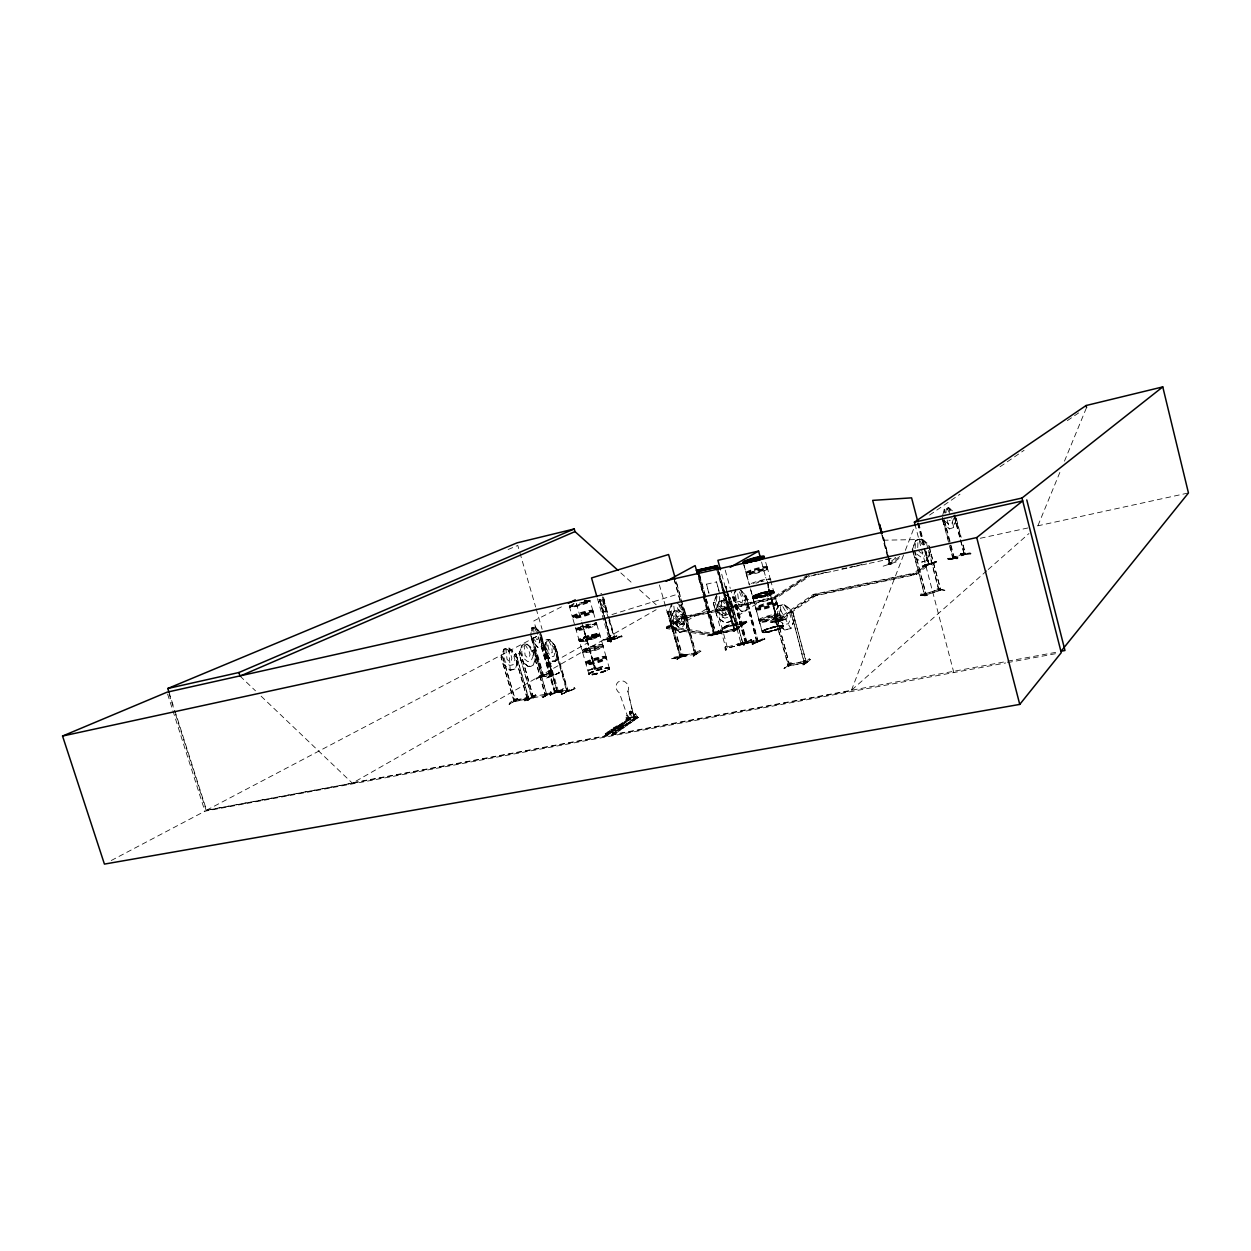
<?xml version="1.0" encoding="UTF-8"?>
<svg xmlns="http://www.w3.org/2000/svg" width="1251" height="1251" viewBox="0 0 1251 1251"><rect width="100%" height="100%" fill="white"/><g stroke="black" fill="none" stroke-linecap="round" stroke-linejoin="round"><path stroke-width="0.75" stroke-dasharray="5 3.75" d="M673.851 606.203L674.711 614.178L677.229 616.571L678.933 616.211L679.809 613.084L676.4 605.656M675.868 611.723L676.713 621.309L679.23 623.702L680.935 623.342L681.811 620.23L680.935 617.087L677.573 611.364L675.947 611.676M589.033 674.586L572.254 616.555M592.974 610.738L593.334 612.318M603.107 646.001L596.305 622.623M630.676 713.477L630.957 712.21M631.208 711.6L630.191 713.93L630.238 712.304M750.881 590.3L755.917 609.284M917.749 547.672L917.937 540.87L919.782 540.323M750.975 640.559L751.413 639.542L739.435 644.828L751.351 639.574M631.364 712.976L630.692 713.68L630.692 712.538M630.301 713.617L630.817 712.116M631.583 713.039C634.163 710.709 627.126 714.446 631.833 713.117M631.13 711.897C632.897 714.29 627.095 712.523 631.646 712.851M719.278 596.461L719.997 604.671L722.687 606.938L724.579 606.422L725.627 603.107L722.093 595.679M603.123 646.063L603.107 646.376A10.837 1.454 -16.1 0 1 585.859 651.99A10.837 1.454 -16.1 0 1 589.362 648.425A10.837 1.454 -16.1 0 1 602.951 646.329M504.09 649.206L503.715 656.666L505.279 661.951L509.704 665.469L512.957 664.781L514.99 659.887L513.442 654.586L508.954 648.159L503.997 649.253L501.182 657.228L514.286 701.53L528.97 698.558L528.501 696.948L526.843 697.292M759.076 620.246L756.151 609.659M944.239 513.004L944.333 509.126L943.317 512.363M746.018 573.161L749.412 585.03L746.597 574.741M767.489 568.282A11.103 1.314 -15.3 0 0 752.461 570.956A11.103 1.314 -15.3 0 0 750.553 573.818A11.103 1.314 -15.3 0 0 767.489 568.282L770.241 578.978M947.977 559.056L957.766 558.587L957.531 557.711L947.836 558.399M517.758 698.355C499.509 711.475 516.163 695.744 518.023 699.278L509.094 704.188L518.023 699.278M517.836 699.153L509.094 704.188M527.124 700.56L535.866 695.462M527.781 700.31L535.725 694.758L527.687 699.497L527.953 700.435M535.24 695.697L536.038 695.665M631.755 712.476L631.114 712.773M684.547 615.742L685.376 617.994L666.595 628.549L666.236 627.314L685.032 616.79M630.207 713.836L630.723 711.96L631.724 712.601M630.911 713.539L629.785 712.507M630.379 713.148L631.771 712.304M779.123 620.559L784.377 624.546L788.349 623.717L791.054 618.072L789.397 612.005L784.236 604.671L778.185 605.984L777.465 614.507L779.092 620.887L776.089 621.512L813.682 595.679L914.293 574.412L913.949 573.099L813.338 594.397L775.714 620.152L778.716 619.526L815.199 594.475L815.543 595.757L779.092 620.887M915.107 548.501L915.732 540.338L912.214 549.33L914.2 556.648L921.487 562.231L927.054 560.511L921.596 562.027M677.416 659.152L684.391 654.852C684.61 652.428 675.696 657.072 677.589 659.277M684.219 654.742L677.338 659.199M719.153 601.622L718.324 609.503L719.825 614.913L724.736 618.166L728.504 617.118L731.116 611.786L729.614 606.36L724.814 600.058L719.153 601.59L715.478 610.285L723.062 615.711L728.707 614.132L732.398 605.453M746.362 621.372L746.91 622.498L726.628 626.892L746.425 622.826L746.503 621.2L726.737 625.453L726.94 626.688M611.207 641.872L607.063 640.934L611.207 641.872L599.213 599.354M610.394 642.123C613.084 641.231 606.172 638.338 607.877 640.715L607.063 640.981M631.599 712.382L630.457 712.304M574.991 606.078L569.189 606.563L570.362 605.265M783.814 668.613L791.336 663.499L791.039 662.451L784.486 668.487M784.393 667.627L784.784 668.566M790.319 663.702L791.336 663.499M927.679 595.632L920.971 593.912L920.314 595.101L927.679 595.726M920.939 593.912L927.601 594.882L926.991 595.976M538.29 636.712L537.961 639.449L536.867 639.589L534.975 637.15M755.104 598.087C746.331 596.649 764.877 591.567 766.91 591.598M725.408 650.051L726.018 648.988L726.315 649.926L725.361 650.192L724.704 647.393M726.127 649.722L725.345 646.329L726.315 649.926M773.962 591.598L764.908 595.46L752.711 597.431M576.07 606.172L575.069 606.516L575.913 606.016M759.92 597.431L760.42 597.212M531.534 631.161L532.128 627.517L530.69 634.695L543.043 676.416M544.373 647.471L546.046 639.84L549.705 639.589L555.1 651.787L553.943 656.306L551.566 656.572L548.001 652.6L546.155 640.027L544.654 647.455L557.555 692.288L568.376 691.334L567.766 689.676L566.14 690.036L567.407 689.911M541.136 646.939L542.825 639.965L541.37 647.048L537.805 647.346L532.723 641.169M542.699 639.918L541.261 646.876M555.679 660.731L557.367 653.257M545.905 639.902L549.721 639.402L555.428 646.126L557.508 653.303L555.804 660.919L552.27 661.06M621.591 725.674C606.594 728.52 632.24 723.641 617.181 726.878M621.466 725.001L617.15 726.409M746.581 622.388L734.321 630.754L717.433 569.721M540.588 638.573L539.494 642.826L537.273 643.092L533.942 639.417L532.488 634.429M502.527 656.259L515.49 701.389L514.661 699.872L513.379 700.138L513.848 701.748L528.688 698.746L516.022 653.976L518.008 661.091L515.193 669.16L510.08 670.255L503.309 664.109M735.604 589.628L732.898 597.947L734.04 597.462L746.784 643.061C748.379 640.231 743.172 642.561 745.862 641.278C749.584 645.266 743.938 640.027 746.268 641.231M740.936 590.425L746.003 595.726C748.677 600.371 749.208 613.053 741.608 611.16M748.02 603.013L745.831 610.816L741.468 611.411L735.588 604.593M582.935 602.685L581.793 602.904L583.263 602.153M592.755 636.884L591.598 637.087L594.147 635.758L591.926 636.415L593.224 636.618M764.752 594.131L766.019 593.975M956.186 519.337L953.856 527.422L949.478 528.938L943.535 523.841L949.493 528.751M942.566 515.631L944.427 509.11L948.696 507.812L953.059 511.596M514.114 701.686L501.01 657.213L503.872 649.097L508.985 647.955L510.173 670.208L503.168 664.203M519.243 653.397L522.089 645.375M593.928 634.46L599.808 634.101L598.588 635.086M953.622 518.539L951.87 523.434L949.102 524.419L945.349 521.448M753.462 640.84L753.383 642.013L753.477 640.84L737.386 644.218L737.308 645.25L753.727 641.779M631.786 711.944L631.13 712.194M737.308 645.188L737.402 644.109M851.446 690.255L904.645 552.207M905.349 550.393L915.138 524.951L953.809 672.553M671.74 603.873L668.487 612.161L680.904 657.15M682.811 624.014L686.314 615.852L688.3 622.998L685.016 631.27L679.746 632.365L672.569 626.344L670.817 619.214C677.979 600.308 670.645 618.62 674.821 624.061L679.371 627.58L682.78 626.86L685.016 621.888L683.515 616.54L678.996 610.081L686.158 615.945L684.422 616.227M682.937 624.186L686.236 615.899L679.027 609.878L673.742 611.004L670.567 619.229L677.776 625.047L682.937 624.186L677.667 625.297L670.708 619.136M679.84 632.115L685.095 631.223L688.113 622.967M930.369 551.519L926.85 560.339L930.306 551.503M734.415 630.598L746.675 622.2L726.987 626.329M912.417 549.345L915.951 540.495L921.283 538.837C927.319 542.324 925.881 546.531 928.461 544.357L940.83 590.222L940.408 588.533L938.422 589.033M734.603 630.285L734.54 629.065L714.509 633.366L734.806 628.956L718.309 569.314M590.159 600.558L588.986 601.575M609.456 669.004L609.534 668.206M714.759 634.382L735.463 630.082L714.9 634.413M687.268 655.649L671.724 658.808L696.541 653.851C697.995 650.973 691.772 653.522 696.244 652.178M778.106 605.734L784.268 604.436L792.571 611.254L794.776 619.37L790.82 628.768L778.106 605.734L774.181 615.148L788.271 666.095C784.815 663.828 792.086 662.373 789.788 665.751L776.042 614.053M776.12 614.82L774.26 615.32L778.247 605.937M1037.97 525.576L1060.801 470.11M1064.476 461.15L1086.572 407.482M671.99 658.37L671.99 658.448M671.709 658.777L687.628 655.399L687.378 654.476L671.818 657.745M717.011 594.225L713.273 603.076L717.276 617.494M713.508 603.076L715.009 601.997L727.535 648.237C729.02 645.078 723.782 646.876 725.971 648.644L713.461 603.06L717.151 594.381L716.323 602.263L717.824 607.689L722.734 610.941L726.503 609.894L729.114 604.561L727.613 599.135L723.766 594.084M734.384 612.646L730.709 621.325L725.048 622.873L717.433 617.353M734.587 612.662L730.85 621.497L725.017 623.076L717.261 617.462M635.477 716.745L626.344 718.199L635.445 716.197M594.069 636.462L593.74 636.603M592.599 636.337L592.974 635.961M926.584 552.004L924.755 556.101L921.205 557.211L916.545 553.974M586.641 640.324L585.155 640.793L586.297 640.434M562.09 691.647L547 694.743L562.528 691.49L562.262 690.552L547.156 693.601L547.438 694.524M583.81 637.963L586.219 637.119A10.727 1.376 -16 0 0 582.622 640.449A10.727 1.376 -16 0 0 599.573 634.992L599.51 634.961A10.727 1.376 -16 0 0 586.125 637.04C563.951 646.47 601.528 637.603 599.948 634.585M584.326 602.169L581.918 602.716M581.793 602.904L584.326 602.044M604.921 735.353L628.409 718.512L638.307 717.417L615.429 733.477L614.147 733.649L614.397 732.007L605.234 733.743L606.36 735.103L631.067 718.809L630.144 718.168L604.984 735.4L628.596 718.872M606.328 735.15L629.3 719.2L628.127 715.009L628.909 717.699L626.626 719.278L625.86 716.573L628.127 715.009M635.836 717.48L612.302 733.946L636.524 717.808L635.633 717.104L612.302 733.946L637.385 716.776L636.399 713.414L633.444 715.119L636.399 713.414M628.409 718.512L628.143 719.403M630.144 718.168L629.66 719.059L630.238 718.512M635.633 717.104L635.383 718.011M637.385 716.776L636.884 717.667L637.588 717.151M575.069 606.516L576.398 606.047M739.794 626.767L733.774 630.754L739.826 626.688L739.654 627.549M733.633 631.661L739.951 627.361L733.946 631.442M598.729 635.43L584.764 640.059M629.847 712.945L630.66 712.147M629.675 713.32L630.613 713.852M630.879 713.695L631.286 713.398M579.322 640.09L580.245 639.527M773.994 592.192L772.852 590.769L766.91 591.567M734.04 597.462L745.956 643.358L746.738 642.905L745.549 643.217M745.471 643.436L730.772 590.253M714.54 634.664L734.947 630.41L718.074 569.408M746.44 622.482L727.222 626.251L713.727 634.914L713.977 632.912M896.248 561.902L882.706 566.343M679.058 655.415L679.793 654.977M947.851 558.337L948.133 559.15L957.766 558.587M776.887 619.589L777.528 619.48M745.58 641.388L746.894 641.184M548.345 673.257L536.319 678.949M550.315 694.321L563.482 688.707L563.748 689.645L550.033 695.228L563.45 688.722M594.491 669.238L595.726 668.769L582.81 626L594.913 668.925M756.386 640.309C756.308 641.372 759.341 643.17 756.918 640.074M986.742 570.8L850.805 690.818L206.556 810.21L174.843 710.615M988.196 569.518L1028.932 533.551M714.978 634.179L714.243 634.804L713.899 633.225M555.553 692.835L542.496 647.862L555.335 692.929L555.694 690.802L554.787 691.037M555.1 690.912L554.646 693.054L556.054 692.491M554.177 691.428L555.084 691.193M773.962 592.161L767.707 595.132M767.191 593.615L766.316 593.005M766.738 593.521L767.989 593.318L766.503 593.662M760.53 597.634L761.312 597.274L760.295 597.697M766.206 593.74L765.377 594.037L766.535 593.459M767.348 592.896L765.596 594.053M761.015 597.243L759.56 597.618L761.312 597.306M759.842 597.79L760.42 596.93M765.268 593.897L766.112 593.349L765.096 593.74M752.695 597.212L756.62 595.101M751.46 640.387L739.075 645.813L751.663 640.481M803.971 664.672L810.429 659.637L804.096 664.797L802.782 663.937L809.225 658.87L810.351 659.621L809.178 658.886L802.939 664L804.096 664.797M803.126 664.703L809.522 659.652M803.064 665L809.678 659.746M790.773 611.004L804.158 662.952L803.642 661.091L805.222 660.809M927.82 564.06L916.092 573.13L812.321 595.085L812.665 596.367L916.436 574.459L928.148 565.358L927.82 564.06L924.849 564.686L913.074 573.771L913.418 575.085L925.193 565.984L928.148 565.358M939.423 590.66L938.985 589.002L940.392 588.549M787.583 664.281L788.193 665.939M924.583 595.273L940.611 590.159M925.803 594.851L926.006 593.115L924.239 593.537M599.667 635.352A10.727 1.376 -16 0 1 582.763 640.919A10.727 1.376 -16 0 1 586.25 637.494A10.727 1.376 -16 0 1 599.667 635.352L598.854 635.977M913.355 552.926L924.645 595.367L923.973 593.662L925.99 593.13M925.818 593.193L926.256 594.866M555.632 690.88L554.756 691.334M609.518 668.222C590.441 667.925 575.851 682.03 607.016 670.489M631.864 712.132L630.316 713.414M782.735 627.361L783.282 625.969L778.873 625.969M895.45 558.165L888.241 563.357L888.57 564.592L891.369 563.982L901.424 556.711M888.57 564.592L900.095 556.257M794.494 619.386L790.663 628.581L784.69 629.816L776.386 623.217L784.658 630.035L790.898 628.721M607.923 734.853L607.204 734.102L606.938 735.025M566.64 689.817L567.485 691.381L554.162 646.392L566.812 691.662M786.097 619.182L770.131 621.81L770.366 622.717L786.144 619.276L770.413 622.545M637.478 717.12L613.647 733.805L612.818 733.039M638.307 717.417L615.429 733.477L614.601 732.695L605.437 734.431M631.88 711.819L630.144 713.445M608.033 734.884L631.067 718.809M634.054 716.714L632.443 711.037L634.226 717.824L626.626 719.278M634.226 717.824L636.478 716.244L635.711 713.555M804.487 662.889L790.788 611.708M777.684 621.231L767.066 581.199M792.571 611.254L806.176 662.545L788.302 666.064M556.976 692.538L567.876 691.553L554.693 646.454L555.428 646.126M606.86 735.088L629.894 719.075M627.971 717.589L619.401 692.913A6.865 6.02 57.2 0 1 616.774 683.703A6.865 6.02 57.2 0 1 625.25 682.014A6.865 6.02 57.2 0 1 627.877 691.24L633.804 716.557L627.877 691.24M605.234 733.743L607.626 732.085L618.541 729.943L609.409 731.663M609.221 730.975L611.583 729.349L620.903 728.301L611.583 729.349M613.694 727.894L622.982 726.847L613.694 727.894L616.039 726.268L625.312 725.22L616.039 726.268M774.869 622.216L780.593 618.26L774.885 622.263C774.901 624.656 783.189 619.401 780.546 618.244M775.057 623.107L780.874 619.01L775.135 622.982M634.148 714.978L635.117 718.371L626.125 720.091L625.156 716.714L627.439 715.134M629.691 711.569C635.727 725.861 624.53 709.192 632.443 711.037M594.131 635.805L591.911 636.9M929.556 515.084L960.002 494.208M1000.049 466.764L1024.084 450.297M1067.338 420.649L1081.755 410.766M784.236 604.671L792.399 611.379M540.885 633.272L535.553 627.048L531.988 627.564L535.553 627.22L539.118 633.569L551.394 675.712L552.52 675.603L540.197 633.569M551.097 674.195C553.974 673.836 550.033 673.538 551.472 675.743M543.028 675.008C540.041 675.556 546.327 676.494 542.699 675.087M543.106 676.384L542.324 676.666L552.191 675.681M726.049 586.312L725.142 586.578L726.049 586.312L738.027 629.316L736.792 627.908M737.605 627.736L736.526 628.08L737.511 627.767M722.499 632.631L707.19 635.977L706.94 635.086L722.155 632.615M746.378 622.263L733.821 630.176M692.96 655.18C708.629 647.158 693.163 651.724 693.226 656.118L700.795 651.536L699.7 650.77M694.102 655.931C690.833 656.149 711.584 644.718 693.226 656.118M680.028 656.681L659.402 584.983M714.399 634.476L713.695 634.867L702.906 595.804M695.853 652.381L696.072 654.085L675.368 578.322M809.334 575.069L774.557 597.728L682.405 617.337L682.749 618.557L774.901 598.963L809.663 576.258M707.19 635.977L722.452 632.553M670.051 611.27L682.858 656.634L681.795 655.243L680.435 655.524L682.389 654.992M807.02 576.836L773.196 598.869L772.852 597.634L806.707 575.648M676.728 659.449L684.391 654.852M727.269 626.47L714.384 634.882L697.495 574.178M714.54 633.209L726.894 625.422M714.79 633.256L726.862 625.344M737.84 615.82L770.538 594.788L729.818 603.498M765.862 577.681L765.362 577.712M575.147 606.328L576.539 605.969L575.569 606.469M575.304 605.765L576.789 606.078M679.746 632.365L672.631 626.313M882.44 535.381L890.18 564.342L883.081 535.365M741.03 642.701L742.906 642.342M881.783 534.771L889.461 564.326L890.321 564.31L882.627 535.522M688.238 623.045L684.234 608.737L679.903 605.124M672.022 629.863L707.112 608.549M588.189 670.255L603.154 667.018L588.189 670.255L587.939 669.363L602.575 666.408M666.689 628.221L683.89 617.869L775.933 598.291L775.604 597.04L683.562 616.649L666.345 626.97L666.689 628.221L669.363 627.658L714.071 634.804L711.115 635.789L666.595 628.549M543.122 697.292L550.784 691.819M532.848 650.442L545.155 695.493L544.67 693.852L546.343 693.507M542.981 697.198L551.754 692.522L550.69 691.756M542.793 696.572L542.95 697.448L551.097 692.538M542.95 697.448L551.644 692.428M527.031 699.09L527.062 697.214L527.703 698.793M524.841 700.795C544.779 695.681 527.422 692.647 524.81 701.045L533.63 696.103L531.675 696.463M544.81 694.305L533.192 696.635M545.311 693.601L545.936 693.633M533.301 697.855L520.635 652.443M524.544 700.122L532.582 695.368M513.739 699.919L515.224 699.606L515.772 701.232L502.589 656.931L501.01 657.213M668.237 611.817L667.08 612.286L668.237 611.817L681.185 657.088M531.394 696.494L533.161 696.025M673.961 578.697L694.993 654.304L682.546 609.206M684.782 617.681L686.408 617.259M513.379 700.122L514.13 701.561M670.004 611.786L682.264 656.869M719.028 590.91L716.542 581.918L719.356 592.802M708.832 593.193L706.518 584.123L709.004 593.083M782.704 627.392L769.068 632.021M175.578 714.337L206.18 810.413L352.36 783.189L656.149 609.722M746.175 643.295L733.461 597.446M610.926 640.825C611.802 637.838 608.674 642.67 611.207 640.809M546.89 665.845L587.657 642.842M609.503 639.793C609.237 642.295 609.612 639.777 610.519 639.386M764.158 630.269L762.219 632.427L769.068 632.052M528.297 666.236C536.46 669.457 538.993 644.812 533.239 665.423L528.172 666.486L521.135 660.45L519.149 653.319M528.172 666.486L521.229 660.403M963.614 553.255L964.662 554.678L964.224 553.177L965.147 552.848C966.147 556.304 964.224 551.065 964.114 553.208M510.111 670.051L515.068 668.988L517.82 661.075M962.785 544.92L965.225 554.334L952.887 558.837C950.244 556.976 956.28 556.367 952.793 557.336M543.012 647.737L541.777 648.253L555.241 692.96M582.153 626.36L583.326 625.891M667.612 612.177L680.122 656.931L667.69 611.927M714.008 633.178L713.351 633.319M536.163 657.291L534.177 650.113L546.812 695.134L545.983 693.601M527.265 699.059L514.568 654.351L527.469 698.887M546.578 695.196L531.878 698.136L518.993 653.538L520.588 652.991L533.52 697.792M771.851 592.99L773.102 592.286M524.013 645.938L525.733 645.547L529.095 651.271L530.017 654.382L529.22 657.479L527.594 657.823L525.123 655.43L524.106 645.891M532.316 697.917L518.993 653.538L522.042 645.156L521.792 652.819L523.356 658.135L527.813 661.67L531.065 660.981L533.129 656.071C531.566 651.145 529.095 640.528 521.964 645.203M760.686 596.758L759.826 597.509M508.985 647.955L516.022 653.976M505.92 649.816L507.625 649.425L510.971 655.117L511.878 658.214L511.112 661.294L509.485 661.638L507.03 659.261L505.998 649.769M508.954 648.159L515.865 654.07L528.798 698.605M111.245 860.516L204.914 811.195L1005.616 662.967M206.556 810.21L539.744 634.836M532.269 638.745L540.072 634.648M607.032 670.52L608.361 669.332M746.003 643.03L758.309 641.607M608.877 620.371L614.694 639.089L608.299 616.493M608.737 616.524L615.242 638.901M614.585 639.089C609.034 638.51 611.473 639.308 609.941 636.868M614.085 639.058L614.476 637.4M609.988 637.103L610.191 636.837M595.148 669.082L581.746 622.279M589.909 673.085L591.41 672.303M561.464 606.86L533.817 620.903L536.538 630.269M741.483 644.343L740.764 642.67M728.864 598.901L730.412 598.463L742.985 643.952L730.6 598.228L724.407 593.725M585.687 640.043L585.796 640.434M585.484 640.121L585.609 640.199M593.897 636.227L594.46 636.165M777.184 621.231L767.848 586.828M737.183 629.503L725.83 586.438M889.086 562.887L889.883 562.669M587.438 602.231L585.39 603.013L588.971 601.528M581.965 602.763L584.092 602.075M575.71 606.235L576.664 605.906M752.273 644.39L764.877 639.011L752.273 644.39L752.007 643.436L764.033 638.213M756.308 640.793L746.581 641.857M779.561 628.956L781.453 628.127M609.409 637.056L609.816 638.51M764.173 630.301L778.873 625.985M737.809 629.456L736.995 629.66M804.362 662.764L803.658 661.107M741.468 611.411L735.447 604.655M561.636 694.117L575.257 688.582L561.511 694.242L561.246 693.304L574.412 687.737M561.511 694.242L575.225 688.535M954.497 558.368L943.551 516.788M557.086 690.661L558.212 690.536L556.961 690.677M952.902 558.822L942.816 520.479M508.078 549.517L517.773 545.452L519.4 551.05M754.728 595.929L767.035 592.067L773.853 591.457M765.737 593.803L766.269 593.912M767.864 593.24L766.441 593.349M551.065 674.633L543.591 675.259M558.634 672.131L559.4 672.929L546.609 678.058L546.359 677.182L558.931 672.866M546.609 678.058L559.353 672.835M756.667 642.013L744.892 595.914M746.003 595.726L757.903 641.841L745.659 643.17M745.659 643.217L733.102 597.712L735.729 589.815L735.666 597.212L737.167 602.638L741.045 606.594L743.766 606.235L745.33 601.543L740.608 590.613M734.212 597.556L734.681 596.727M546.687 654.461L552.129 661.31L555.944 660.856M585.218 640.825L585.796 640.793M595.288 637.541L597.337 636.712M557.508 653.303L555.288 646.188L549.721 639.402M583.654 637.463L586.078 636.618A10.727 1.376 -16 0 0 582.497 640.027A10.727 1.376 -16 0 0 599.417 634.46A10.727 1.376 -16 0 0 586 636.618L578.869 640.309L584.764 640.074M537.805 647.518L532.504 641.294L530.565 634.664M557.148 692.507L544.654 647.455M548.673 640.715L551.738 646.626L552.301 652.678L551.112 652.819L549.111 650.176L548.188 647.048L547.625 640.809L548.814 640.653M533.473 628.44L534.709 628.237L536.757 632.396M584.436 602.059L583.06 602.716M573.959 603.78L571.926 604.608A10.743 1.173 -16 0 1 573.99 603.811M789.709 665.782L766.863 581.324M970.541 553.802L960.705 554.584L960.471 553.724L970.276 553.145L960.58 553.771M948.133 559.15L957.062 558.837M963.677 553.724L953.887 557.289L964.021 553.708M938.86 590.691L926.866 544.732M940.095 588.502L940.205 590.253M694.899 652.428L694.743 654.336M526.64 697.464L528.407 696.948M532.082 696.228L532.144 698.089L531.91 696.275M948.946 520.744L950.322 520.26M592.708 637.885L595.148 637.04M946.084 512.707L946.069 509.642L947.554 509.141M922.503 566.875L936.686 562.231L922.503 566.875L922.284 566.015L936.029 561.371L936.639 562.137M928.664 562.903L928.367 562.95M936.092 561.433L922.3 566.015M953.637 556.898L954.497 558.353M952.371 557.367L953.465 558.759L948.993 542.527M609.753 637.134L610.551 636.9M602.904 639.918L616.759 636.008M616.962 635.946L602.888 640.621L616.774 635.946M614.444 639.12L614.851 637.447M613.866 637.994L610.113 637.51M621.7 635.883L607.72 640.543L621.747 635.961L622.2 636.728L607.939 641.325L607.564 640.012L610.895 641.153M607.908 641.122L621.903 636.493M666.236 627.314L710.74 634.445L713.711 633.475L669.019 626.407L666.345 626.97M606.031 611.786L604.327 611.848L601.168 605.437M605.859 605.812C606.86 626.657 605.609 592.818 600.793 593.459M610.16 638.557L599.432 599.354M598.807 599.557L599.714 599.432L604.483 616.117M608.346 618.51L602.31 596.618M604.155 599.636L603.029 599.855M714.305 634.773L698.214 575.96M953.856 558.462L944.208 520.588M953.403 558.759L965.569 554.318L963.129 544.889M594.991 669.144L582.669 626.251M937.108 588.768L945.037 590.363L937.108 588.768L937.359 589.721M938.5 589.549L925.896 593.568L938.735 589.581M912.745 549.361L924.817 595.304L940.674 590.253L928.586 544.216L921.252 538.618L915.732 540.338M597.446 598.604L609.737 641.263L611.051 640.856M685.157 616.446L684.406 616.759L688.331 617.713C691.35 616.899 677.401 615.68 689.113 617.415M922.925 552.598L921.143 553.145L918.594 550.893M742.813 643.984L726.299 648.425M767.692 595.085L755.104 598.041M611.942 614.554L679.528 593.615M593.693 636.681L592.865 636.931M758.982 594.303L761.624 593.49M767.035 593.756L766.206 594.006M542.34 674.946L542.778 676.463L552.989 675.399L540.62 633.413M543.294 676.556L531.19 634.742M551.816 675.54L539.713 633.522M757.058 641.794L744.767 595.898M557.446 692.303L545.655 647.267M567.688 691.584L566.812 689.786M774.478 615.132L788.63 665.813M742.453 641.591L744.533 644.844L743.594 645.141L742.453 641.591L743.594 645.141M724.657 647.533L725.611 647.267M742.703 642.529L743.61 642.17L744.548 644.875M742.985 643.921L726.331 648.55M592.974 635.946L593.693 635.805M766.331 592.99L765.628 593.459M889.602 562.715L890.446 562.684L889.649 562.919M681.529 656.869L681.06 655.243M696.119 654.07L675.243 578.306M528.548 698.793L527.859 697.214M789.819 665.767L789.053 663.968L787.802 664.218M806.019 662.592L805.253 660.794L803.986 661.044M764.377 592.739L767.051 592.114M591.395 635.055L593.928 634.476M591.52 635.539L599.26 634.351A10.68 1.36 -16 0 1 582.45 639.761A10.68 1.36 -16 0 1 585.937 636.352A10.68 1.36 -16 0 1 599.307 634.21M593.005 636.837L591.739 636.9M760.342 597.618L759.904 597.055M889.93 562.872L889.524 564.357M924.161 548.595L928.226 564.654L929.149 564.623L924.864 548.595M614.241 637.431L615.179 638.933M706.346 584.233L716.542 581.918M980.284 538.274L1028.009 527.938M1037.564 525.873L1188.45 492.957M813.619 574.991L819.264 573.771M821.156 573.365L826.802 572.129M841.876 568.877L847.537 567.641M849.429 567.235L855.074 566.015M856.966 565.608L862.611 564.389M885.223 559.478L890.884 558.259M810.789 576.007L816.45 574.788M818.342 574.381L824.002 573.146M825.895 572.739L831.555 571.519M833.432 571.113L852.306 567.031M854.198 566.625L859.859 565.389M861.751 564.983L867.412 563.763M869.289 563.357L895.716 557.633M888.241 563.357L891.04 562.747L891.369 563.982M670.255 611.817L668.456 612.318L671.881 604.03L671.318 611.583L672.819 616.931L677.37 620.449L680.779 619.73L683.015 614.757L681.514 609.393L678.793 605.515M682.311 609.346L683.953 608.893M514.161 654.554L515.787 654.117M532.254 650.723L533.896 650.27M790.444 611.927L792.321 611.426M770.178 621.856L785.644 618.635L785.831 619.495M737.543 645L753.618 641.575M586.5 600.386L584.28 600.84A10.743 1.173 -16 0 1 586.484 600.402M682.53 655.461L694.649 653.006L682.295 655.618M515.428 700.075L526.968 697.761L515.146 700.247M509.61 703.109L509.923 704.032M789.834 664.218L804.002 661.435L789.616 664.39M788.38 665.892L806.379 662.342L792.509 611.317M629.503 711.71L632.24 711.178M757.105 597.775L759.545 597.306M628.909 717.699L636.478 716.244M594.069 634.945L596.305 634.523M353.345 782.626L1005.288 661.732M1007.727 661.154L1059.018 651.771M1007.524 662.608L1057.423 653.366M546.859 694.993L534.036 650.223M545.233 695.478L544.842 693.82M733.102 597.712L734.822 597.321L747.128 642.858M744.173 596.211L745.721 595.883M567.031 689.989L567.704 689.708M580.761 640.684L582.528 640.481M737.058 629.628L720.998 571.566M544.076 647.69L545.561 646.751L558.65 692.194L557.336 690.599M553.708 646.564L555.147 646.267L568.235 691.35M734.572 630.52L718.199 571.363M764.877 639.011L763.923 638.151M949.618 511.518L948.602 507.625L944.333 509.126L945.334 513.035M948.586 507.828L950.525 510.799M956.077 519.337L953.747 527.422L951.448 518.555M575.257 688.629L574.381 687.753M928.993 564.654L925.349 548.423M971.089 553.724L960.846 554.412M543.935 676.322L531.628 634.585M570.988 606.735L569.299 606.579M758.247 641.638L745.877 595.789L739.685 589.284M566.656 691.694L566.343 690.02M883.222 540.213L922.472 539.462M763.173 632.693L764.611 632.693M542.449 676.65L530.283 634.867M921.221 538.837L925.771 545.17M603.529 599.12L608.205 614.663M604.311 611.692L606.094 611.942M684.297 615.992L688.331 617.713M554.646 693.054L537.086 632.146M944.927 590.269L938.141 589.33M920.376 595.007L927.867 595.836M920.314 595.101L926.96 596.133M684.876 617.666L674.086 578.713M599.698 601.528L598.51 601.966M607.642 640.684L610.973 641.826M615.257 638.87L610.394 638.291L605.64 621.622M631.036 713.07L630.504 712.288L631.004 713.336M532.473 650.457L545.577 695.275M609.456 668.597L606.579 658.542M773.65 591.316A10.946 1.439 -15.3 0 1 756.964 596.868A10.946 1.439 -15.3 0 1 758.778 593.803A10.946 1.439 -15.3 0 1 773.65 591.316L773.634 591.395M569.299 606.172L572.223 616.368M783.173 626.391L783.204 626.407A10.915 1.642 -15.3 0 1 766.628 632.036A10.915 1.642 -15.3 0 1 768.333 628.627A10.915 1.642 -15.3 0 1 783.22 626.376L780.515 616.508A10.915 1.579 -15.3 0 1 763.908 622.122A10.915 1.579 -15.3 0 1 765.643 618.823A10.915 1.579 -15.3 0 1 780.515 616.508L780.358 615.07A11.056 1.595 -15.3 0 1 763.454 620.809A11.056 1.595 -15.3 0 1 765.221 617.478A11.056 1.595 -15.3 0 1 780.28 615.117M936.28 562.09L922.941 566.875M722.812 592.818L730.615 598.259M724.798 600.027L732.429 605.578M676.979 602.919L684.156 608.784M527.015 644.124L534.177 650.113M526.984 644.328L533.942 650.27M948.602 507.625L954.638 512.754M620.84 572.927L633.741 584.545M639.48 589.706L656.666 605.218M240.051 676.103L255.485 690.818M261.115 696.181L352.36 783.189M606.282 657.072L606.532 658.292M535.412 627.095L539.681 632.083M546.546 654.508L552.27 661.247M770.866 580.292L770.256 579.041M776.746 602.341L779.999 614.46M770.694 579.792L770.772 580.011A11.087 1.392 -15.3 0 0 765.159 580.089A11.087 1.392 -15.3 0 0 753.352 583.404M603.498 599.182L607.72 614.82M767.113 567.156L765.346 561.058M776.668 602.169L776.683 602.231A10.915 1.501 -15.3 0 1 759.951 607.705A10.915 1.501 -15.3 0 1 761.734 604.561A10.915 1.501 -15.3 0 1 776.59 602.138L776.621 602.122M919.72 540.323L923.082 546.015M776.902 602.529L776.996 602.779A11.071 1.532 -15.3 0 1 760.076 608.471A11.071 1.532 -15.3 0 1 761.875 605.265A11.071 1.532 -15.3 0 1 776.918 602.826M947.445 509.157L950.26 514.317M762.438 632.412L759.013 620.746M739.482 591.864L742.641 599.573L742.093 602.56L740.733 602.747L738.559 600.12L737.449 592.145M592.865 610.582L589.846 600.261M596.258 622.513L596.242 622.451A10.712 1.298 -16 0 1 583.857 627.283A10.712 1.298 -16 0 1 576.789 627.345M756.245 609.894L759.044 620.089M740.889 643.139L727.55 646.923M606.031 656.587L603.154 646.501M168.979 692.178L174.249 708.77M169.104 694.008L174.999 712.491M167.603 694.055L204.914 811.195M759.623 622.107L762.485 632.443M776.496 601.762L770.835 581.043M536.444 679.09L536.163 678.214L548.391 673.179L548.079 674.101M519.931 552.911L535.631 606.938M536.163 608.799L542.121 629.284M541.37 634.945L542.825 639.965M550.362 694.242L550.643 695.165M607.626 732.085L616.774 730.349M594.804 617.369L593.349 612.302M602.513 666.361L602.763 667.252M576.367 603.576L581.199 620.402M603.326 599.636L604.655 607.908L601.543 604.061L600.214 599.417M602.544 599.573L603.498 604.671L600.98 599.464M605.015 617.963L610.879 638.354M599.37 599.292L605.109 619.777M669.019 626.407L669.363 627.658M727.144 626.61L726.737 625.453M725.252 646.439L726.049 649.879M699.278 573.615L716.072 634.335L706.268 599.417M699.622 575.507L705.752 597.571M698.777 575.648L704.97 597.884M705.439 599.589L714.931 634.601L698.089 573.896M710.74 634.445L711.115 635.789M725.22 570.159L730.271 588.423M725.361 586.453L741.249 644.406M716.807 569.69L734.056 631.567M767.395 581.215L777.778 621.45L767.645 586.954M761.578 562.027L766.55 580.229M743.985 565.217L746.003 572.536M743.282 562.747L746.034 572.739M750.428 588.752L755.682 607.892M774.557 597.728L774.901 598.963M813.338 594.397L813.682 595.679M916.092 573.13L916.436 574.459M928.664 550.346L939.22 590.722M918.687 522.996L924.864 546.609M918.203 523.153L924.395 546.765M917.984 523.027L924.161 546.624M924.645 548.438L928.836 564.67M917.515 523.184L923.691 546.781M924.849 564.686L925.193 565.984M914.7 550.737L926.178 594.897L914.465 550.721M947.179 520.088L949.478 528.938M942.41 517.179L948.524 540.713M942.253 518.868L943.645 523.825M970.166 553.114L970.385 553.974M956.28 518.493L961.175 537.351M954.982 514.755L960.831 537.383M954.169 515.131L960.033 537.758M960.518 539.65L964.427 554.725M953.841 515.162L964.302 554.772M767.52 568.97L767.52 569.033A10.946 1.298 -15.3 0 1 750.835 574.506A10.946 1.298 -15.3 0 1 752.711 571.676A10.946 1.298 -15.3 0 1 767.535 569.033L767.504 568.908M777.09 604.092L777.121 604.217A10.915 1.517 -15.3 0 1 760.53 609.784A10.915 1.517 -15.3 0 1 762.297 606.61A10.915 1.517 -15.3 0 1 777.152 604.202L777.074 603.967M746.519 621.325L734.509 629.175M533.598 628.393L533.958 632.271M532.222 627.674L532.363 631.051M751.351 583.466A10.946 1.36 -15.3 0 1 764.893 579.416A10.946 1.36 -15.3 0 1 769.709 579.854M749.349 584.686A10.946 1.36 -15.3 0 1 750.021 584.139M755.901 583.201A11.087 1.392 -15.3 0 1 758.575 582.387M761.343 581.621A11.087 1.392 -15.3 0 1 764.048 580.996M595.038 623.467A10.852 1.329 -16 0 1 588.768 627.345A10.852 1.329 -16 0 1 575.96 629.472A10.852 1.329 -16 0 1 591.004 624.14M599.542 634.882A10.727 1.376 -16 0 1 582.622 640.449A10.727 1.376 -16 0 1 586.156 637.15A10.727 1.376 -16 0 1 599.573 634.992M589.721 600.636A10.743 1.173 -16 0 1 576.164 605.375A10.743 1.173 -16 0 1 570.409 605.281M584.53 601.84A10.712 1.173 -16 0 1 587.548 602.888A10.712 1.173 -16 0 1 571.254 607.345A10.712 1.173 -16 0 1 576.711 603.983M579.338 603.185A10.712 1.173 -16 0 1 582.012 602.45M584.373 601.199A10.743 1.173 -16 0 1 587.97 601.997A10.743 1.173 -16 0 1 572.145 606.579A10.743 1.173 -16 0 1 574.1 604.17M594.866 622.857A10.852 1.329 -16 0 1 592.646 625.328A10.852 1.329 -16 0 1 578.541 629.159A10.852 1.329 -16 0 1 578.4 627.345M580.464 626.532A10.852 1.329 -16 0 1 582.903 625.688M585.577 624.859A10.852 1.329 -16 0 1 588.267 624.124M674.445 615.914L678.652 620.684C674.477 628.455 680.169 629.097 679.856 621.512C683.609 628.268 688.3 625.656 680.45 620.34C684.313 613.131 679.309 611.895 679.199 619.448L675.759 615.664L674.445 615.914M780.561 606.547L781.39 617.431L784.268 620.152L786.269 619.73L787.348 616.196L786.379 612.63L782.547 606.125L780.561 606.547M721.327 602.028L721.999 611.895L724.689 614.163L726.581 613.631L727.629 610.332L726.753 607.157L723.219 601.496L721.327 602.028M719.513 606.516L724.016 611.114C719.2 619.777 725.502 619.526 725.33 611.88C729.224 618.494 734.525 615.508 726.002 610.597C730.428 602.45 724.657 602.388 724.657 609.784L720.967 606.156L719.513 606.516M777.137 603.342L777.106 603.404A11.071 1.532 -15.3 0 1 760.248 609.112A11.071 1.532 -15.3 0 1 762.047 605.891A11.071 1.532 -15.3 0 1 777.09 603.451L777.121 603.404M719.012 601.434L715.275 610.269L723.031 615.914L728.864 614.304L732.601 605.468L724.845 599.808L719.012 601.434M774.025 592.865L774.009 592.896A10.899 1.439 -15.3 0 1 757.418 598.4A10.899 1.439 -15.3 0 1 759.216 595.335A10.899 1.439 -15.3 0 1 774.025 592.865M595.226 667.19L593.897 667.721L595.226 667.19M728.223 626.219L716.01 634.148L728.301 626.235M702.437 591.723L702.437 591.723M764.33 638.964L752.289 644.14L764.33 638.964M566.781 690.286L557.852 691.224L566.781 690.286M767.082 567.11L767.066 567.031A10.946 1.282 -15.3 0 0 752.148 569.612A10.946 1.282 -15.3 0 0 750.272 572.411A10.946 1.282 -15.3 0 0 766.972 566.953L767.051 567.047M779.967 614.335L779.936 614.288A10.915 1.579 -15.3 0 0 765.08 616.774A10.915 1.579 -15.3 0 0 763.345 620.058A10.915 1.579 -15.3 0 0 779.952 614.444M757.074 597.227A10.931 1.439 -15.3 0 0 773.728 591.692A10.931 1.439 -15.3 0 0 758.888 594.178A10.931 1.439 -15.3 0 0 757.074 597.227M756.902 596.555A10.899 1.423 -15.3 0 0 773.525 591.035A10.899 1.423 -15.3 0 0 758.716 593.521A10.899 1.423 -15.3 0 0 756.902 596.555M757.074 597.274A10.946 1.439 -15.3 0 0 773.759 591.723A10.946 1.439 -15.3 0 0 758.888 594.209A10.946 1.439 -15.3 0 0 757.074 597.274A10.946 1.439 -15.3 0 0 773.79 591.832A10.946 1.439 -15.3 0 0 758.919 594.319A10.946 1.439 -15.3 0 0 757.105 597.384M750.381 573.177A11.103 1.314 -15.3 0 0 767.316 567.641A11.103 1.314 -15.3 0 0 752.289 570.331A11.103 1.314 -15.3 0 0 750.381 573.177M763.626 621.45A11.056 1.611 -15.3 0 0 780.452 615.758A11.056 1.611 -15.3 0 0 765.393 618.103A11.056 1.611 -15.3 0 0 763.626 621.45M766.738 632.396A10.899 1.642 -15.3 0 0 783.314 626.751A10.899 1.642 -15.3 0 0 768.442 629.003A10.899 1.642 -15.3 0 0 766.738 632.396M766.566 631.724A10.884 1.642 -15.3 0 0 783.11 626.094A10.884 1.642 -15.3 0 0 768.27 628.346A10.884 1.642 -15.3 0 0 766.566 631.724A10.852 1.642 -15.3 0 0 783.095 626.125A10.852 1.642 -15.3 0 0 768.286 628.362A10.852 1.642 -15.3 0 0 766.582 631.739M766.738 632.443A10.915 1.658 -15.3 0 0 783.329 626.782A10.915 1.658 -15.3 0 0 768.442 629.034A10.915 1.658 -15.3 0 0 766.738 632.443M757.215 597.79A10.946 1.439 -15.3 0 0 773.9 592.255A10.946 1.439 -15.3 0 0 759.029 594.725A10.946 1.439 -15.3 0 0 757.215 597.79M579.729 630.332A10.712 1.314 -16 0 0 596.633 624.812A10.712 1.314 -16 0 0 583.247 627.017A10.712 1.314 -16 0 0 579.729 630.332M575.945 617.587A10.868 1.251 -16 0 0 593.115 612.02A10.868 1.251 -16 0 0 579.557 614.35A10.868 1.251 -16 0 0 575.945 617.587M576.242 618.244A10.712 1.235 -16 0 0 593.177 612.755A10.712 1.235 -16 0 0 579.807 615.054A10.712 1.235 -16 0 0 576.242 618.244M575.773 616.962A10.868 1.251 -16 0 0 592.943 611.395A10.868 1.251 -16 0 0 579.385 613.741A10.868 1.251 -16 0 0 575.773 616.962M575.663 616.227A10.727 1.235 -16 0 0 592.599 610.738A10.727 1.235 -16 0 0 579.229 613.037A10.727 1.235 -16 0 0 575.663 616.227M589.612 664.688A10.68 1.517 -16.1 0 0 606.438 659.042A10.68 1.517 -16.1 0 0 593.037 661.044A10.68 1.517 -16.1 0 0 589.612 664.688M589.315 664.031A10.837 1.532 -16.1 0 0 606.391 658.323A10.837 1.532 -16.1 0 0 592.786 660.34A10.837 1.532 -16.1 0 0 589.315 664.031M592.489 674.758A10.696 1.579 -16.1 0 0 609.331 669.082A10.696 1.579 -16.1 0 0 595.883 671.005A10.696 1.579 -16.1 0 0 592.489 674.758A10.68 1.579 -16.1 0 0 609.331 669.097A10.68 1.579 -16.1 0 0 595.898 671.021A10.68 1.579 -16.1 0 0 592.505 674.774M592.317 674.054A10.649 1.564 -16.1 0 0 609.096 668.409A10.649 1.564 -16.1 0 0 595.711 670.333A10.649 1.564 -16.1 0 0 592.317 674.054M582.966 641.544A10.68 1.376 -16 0 0 599.823 635.993A10.68 1.376 -16 0 0 586.453 638.135A10.68 1.376 -16 0 0 582.966 641.544M592.38 674.336A10.696 1.579 -16.1 0 0 609.221 668.659A10.696 1.579 -16.1 0 0 595.773 670.583A10.696 1.579 -16.1 0 0 592.38 674.336M589.033 662.67A10.68 1.501 -16.1 0 0 605.875 657.041A10.68 1.501 -16.1 0 0 592.458 659.042A10.68 1.501 -16.1 0 0 589.033 662.67M586.14 652.647A10.696 1.439 -16.1 0 0 603.013 647.048A10.696 1.439 -16.1 0 0 589.612 649.128A10.696 1.439 -16.1 0 0 586.14 652.647M589.143 663.405A10.837 1.532 -16.1 0 0 606.203 657.698A10.837 1.532 -16.1 0 0 592.614 659.73A10.837 1.532 -16.1 0 0 589.143 663.405M585.671 651.38A10.837 1.454 -16.1 0 0 602.763 645.704A10.837 1.454 -16.1 0 0 589.19 647.815A10.837 1.454 -16.1 0 0 585.671 651.38M585.562 650.629A10.696 1.439 -16.1 0 0 602.435 645.047A10.696 1.439 -16.1 0 0 589.033 647.127A10.696 1.439 -16.1 0 0 585.562 650.629"/><path stroke-width="1.5" d="M62.55 736.041L976.718 537.57L1022.708 500.916L167.024 692.194L62.55 736.041L104.427 864.097L1019.753 704.407L1061.255 652.662L1021.989 498.039L1162.773 386.903L1188.45 492.957L1060.942 651.411M756.261 558.337L757.762 557.837L756.73 557.977M756.902 558.587L757.778 558.446L756.527 558.556M756.839 558.321L758.231 558.102M749.943 562.34L751.476 561.808M756.011 558.587L755.495 558.712M750.334 562.262L751.616 561.965L750.303 562.012M750.944 561.496L750.584 561.496M915.138 524.951L914.403 522.167L1086.087 405.527L1162.773 386.903M730.224 567.297L758.591 551.112L760.076 556.57M718.309 569.314L717.276 565.593L716.401 566.015L717.542 569.705M716.448 566.187L717.402 567.078L697.323 571.551L717.417 567.063M697.245 570.175L696.479 570.565L697.229 570.081L698.277 573.849M666.22 581.293L695.149 565.593L697.542 574.178L696.651 570.612M568.376 603.342L575.288 599.839M574.991 531.597L240.051 676.103L238.925 672.506L574.24 528.954L574.991 531.597L617.978 570.347M168.979 692.178L167.79 688.488L517.023 542.871L574.24 528.954M750.319 562.199L751.538 561.934M757.95 558.274L756.933 558.775M757.027 558.134L755.479 558.415L756.746 557.962M757.027 558.806L755.213 558.931M750.835 562.278L749.865 562.262M758.591 551.112L717.871 560.307L720.482 569.69M167.79 688.488L238.925 672.506M717.276 565.593L697.01 570.206L698.042 573.928M696.463 570.503L716.964 565.952M717.073 566.093L696.916 570.456M914.403 522.167L1021.989 498.039M1061.083 651.224L1064.976 650.504L1026.774 499.9M715.76 566.015L716.854 569.705M716.76 565.812L717.777 569.518M596.899 596.727L591.535 577.946L668.581 554.521L674.836 576.852M717.089 565.687L718.121 569.408M882.143 533.692L879.547 524.45L881.486 531.738M881.502 533.708L872.682 500.369L911.588 497.851L917.734 521.37M976.718 537.57L1019.753 704.407M1086.087 405.527L1086.572 407.482M747.629 563.075A10.931 1.235 -15.4 0 1 747.332 561.136A10.931 1.235 -15.4 0 1 763.579 557.227A10.931 1.235 -15.4 0 1 755.51 561.167M698.23 569.94L699.106 573.677L698.246 569.924M747.41 562.043A10.978 1.22 -15.4 0 0 764.158 556.601A10.978 1.22 -15.4 0 0 749.318 559.322A10.978 1.22 -15.4 0 0 747.41 562.043M747.519 562.45A10.978 1.235 -15.4 0 0 764.267 557.008A10.978 1.235 -15.4 0 0 749.427 559.744A10.978 1.235 -15.4 0 0 747.519 562.45"/></g></svg>
